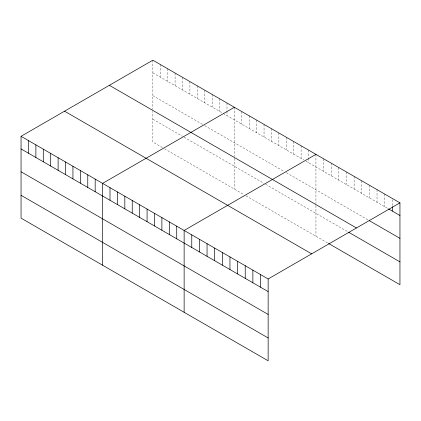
<?xml version="1.0" encoding="UTF-8"?>
<svg xmlns="http://www.w3.org/2000/svg" width="421" height="421" viewBox="0 0 421 421"><rect width="100%" height="100%" fill="white"/><g stroke="black" fill="none" stroke-linecap="round" stroke-linejoin="round"><path stroke-width="0.32" stroke-dasharray="2.1 1.58" d="M152.855 60.203L152.855 109.397M152.855 72.833L222.746 113.186M223.277 113.491L303.762 159.954M305.878 161.18L387.946 208.563M152.855 95.672L202.627 124.406M204.743 125.626L284.17 171.484M286.285 172.705L368.307 220.062M152.855 119.201L182.509 136.32M184.093 137.235L264.046 183.398M265.635 184.314L347.578 231.624M162.385 147.539L152.855 142.04L152.855 111.355M164.506 148.766L243.927 194.618M246.043 195.844L327.938 243.122M392.314 199.717L392.314 206.032M384.673 194.044L384.673 206.674M377.037 189.634L377.037 202.264M369.401 185.224L369.401 197.854M361.76 180.82L361.76 193.444M354.124 176.41L354.124 189.034M346.488 172L346.488 184.624M338.852 167.59L338.852 180.214M331.211 163.18L331.211 175.804M323.575 158.77L323.575 171.394M315.939 154.36L315.939 203.554M315.939 205.511L315.939 236.192M308.525 150.081L308.525 157.654M308.525 158.285L308.525 162.706M301.11 145.803L301.11 158.428M293.7 141.519L293.7 154.149M286.285 137.241L286.285 149.865M278.876 132.962L278.876 145.587M271.461 128.684L271.461 141.309M264.046 124.4L264.046 137.03M256.636 120.122L256.636 132.747M249.221 115.843L249.221 128.468M241.807 111.565L241.807 124.19M234.397 107.281L234.397 156.475M234.397 158.433L234.397 189.118M226.982 103.003L226.982 110.581M226.982 111.212L226.982 115.628M219.573 98.724L219.573 111.349M212.158 94.446L212.158 107.071M204.743 90.162L204.743 102.792M197.333 85.884L197.333 98.509M189.918 81.606L189.918 94.23M182.509 77.322L182.509 89.952M175.094 73.044L175.094 85.674M167.679 68.765L167.679 81.39M160.269 64.487L160.269 77.111"/><path stroke-width="0.63" d="M21.05 136.304L268.145 278.96L268.145 360.797L21.05 218.136L21.05 136.304L152.855 60.203L399.95 202.864L399.95 284.696L328.485 243.438M234.397 107.281L102.592 183.382L102.592 265.214M315.939 154.36L184.135 230.455L184.135 312.293M268.145 278.96L399.95 202.864M388.494 208.879L399.95 215.489M369.401 220.693L399.95 238.328M109.36 85.316L356.455 227.977M348.672 232.255L399.95 261.862M64.545 111.191L311.64 253.847M21.05 148.929L268.145 291.59M21.05 171.768L268.145 314.424M21.05 195.297L268.145 337.958M392.314 206.664L392.314 211.079M260.51 274.55L260.51 287.18M252.868 270.14L252.868 282.77M245.232 265.735L245.232 278.36M237.597 261.325L237.597 273.95M229.955 256.915L229.955 269.54M222.32 252.505L222.32 265.13M214.684 248.095L214.684 260.72M207.048 243.685L207.048 256.31M199.407 239.275L199.407 251.9M191.771 234.865L191.771 247.495M176.72 226.177L176.72 238.802M169.305 221.899L169.305 234.523M161.896 217.62L161.896 230.245M154.481 213.336L154.481 225.966M147.071 209.058L147.071 221.683M139.656 204.78L139.656 217.404M132.241 200.501L132.241 213.126M124.832 196.218L124.832 208.848M117.417 191.939L117.417 204.564M110.002 187.661L110.002 200.285M95.178 179.099L95.178 191.729M87.768 174.82L87.768 187.445M80.353 170.542L80.353 183.167M72.938 166.258L72.938 178.888M65.529 161.98L65.529 174.61M58.114 157.701L58.114 170.326M50.699 153.423L50.699 166.048M43.289 149.139L43.289 161.769M35.874 144.861L35.874 157.486M28.465 140.582L28.465 153.207"/></g></svg>
